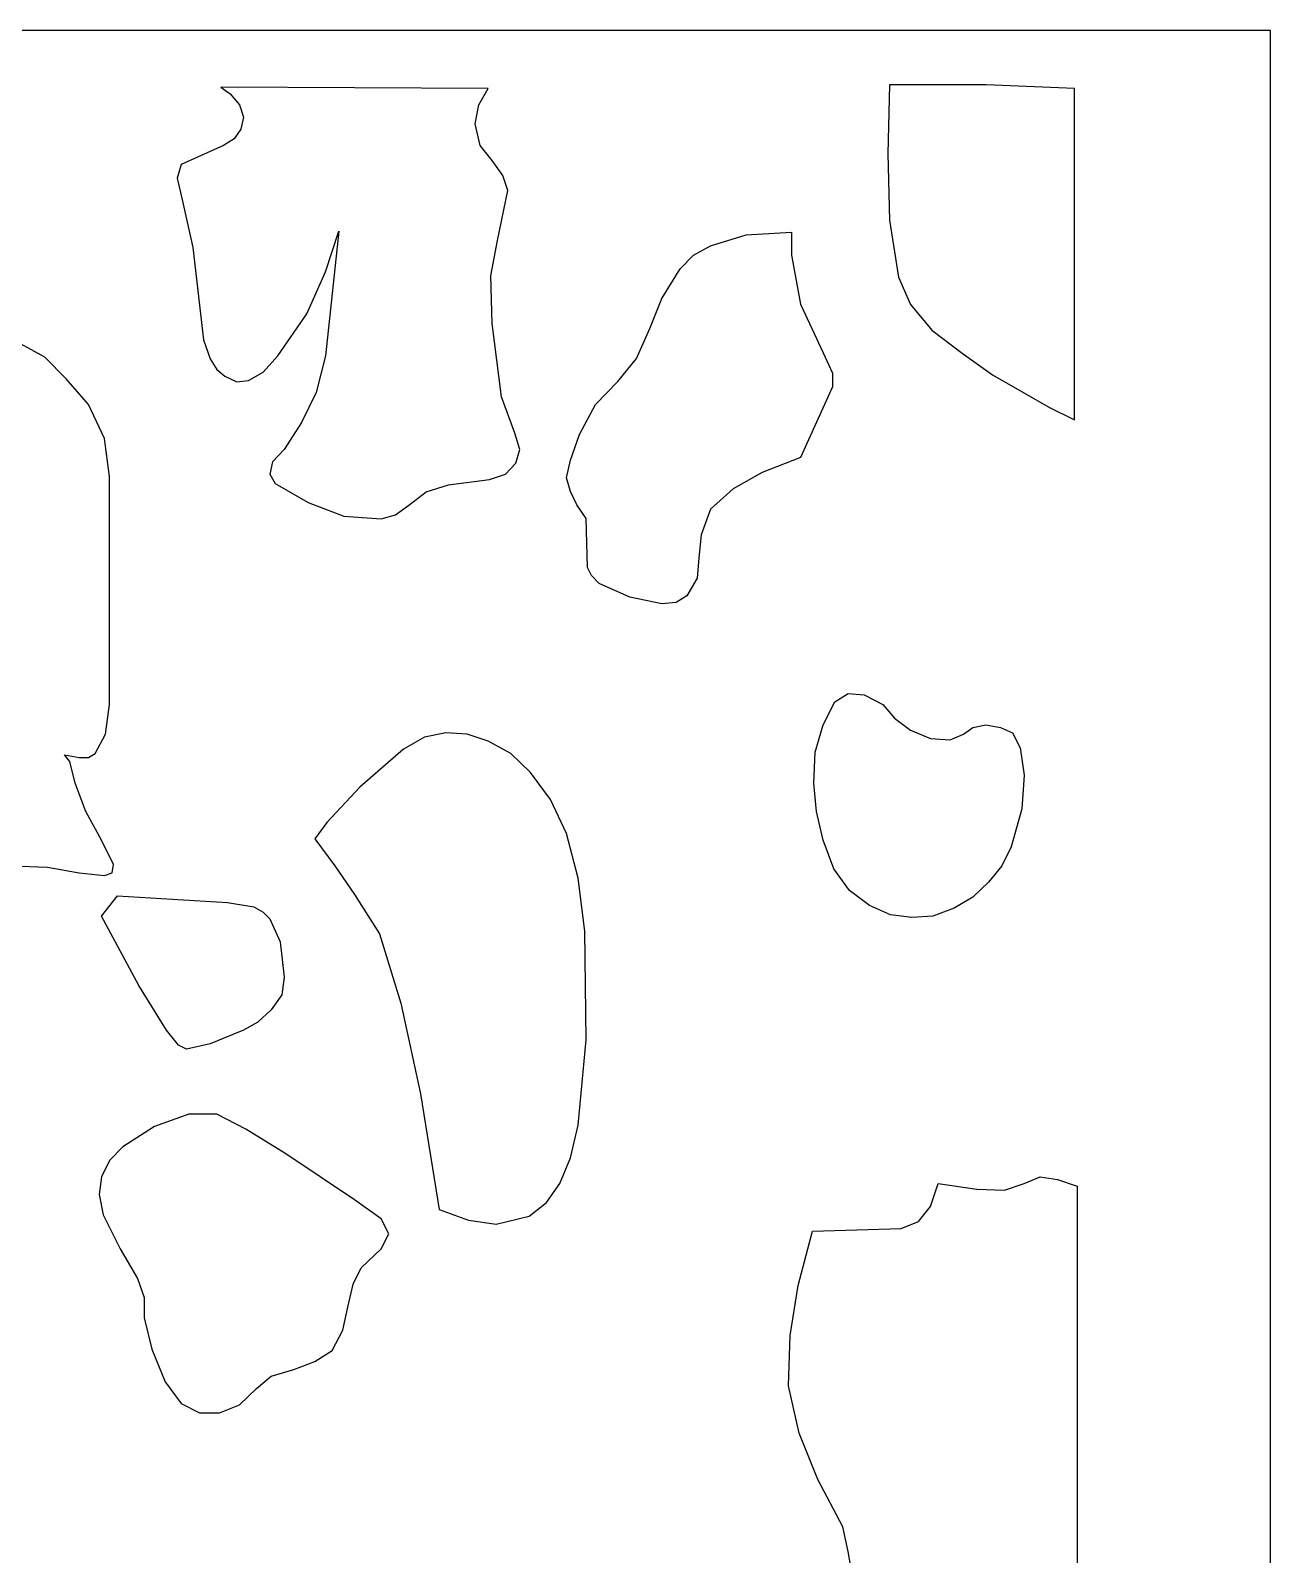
# Model space of a CAD drawing. Header units: centimetres. Extents: x -20.5 to -14.5, y -9 to 9.
# Drawn here: x -16.589 to -14.521, y 6.461 to 9.001 of the extents above; entities that cross this region are included whole.
import ezdxf

# ---------------------------------------------------------------- set-up
doc = ezdxf.new("R2010")
doc.units = ezdxf.units.CM
doc.header["$MEASUREMENT"] = 0
doc.layers.add('layer 1', color=7, linetype='Continuous')

msp = doc.modelspace()

# ---------------------------------------------------------------- linework, layer by layer
at = {"layer": 'layer 1', "color": 250}
for points, knots in [([(-14.52121, -8.99444), (-14.52121, -8.99444), (-20.51992, -8.99536), (-20.51992, -8.99536), (-20.51992, -8.99536), (-20.51992, -8.99536), (-20.51992, 9.00077), (-20.51992, 9.00077), (-20.51992, 9.00077), (-20.51992, 9.00077), (-14.52121, 9.00077), (-14.52121, 9.00077), (-14.52121, 9.00077), (-14.52121, 9.00077), (-14.52121, -8.99444), (-14.52121, -8.99444)], [0, 0, 0, 0, 0.2, 0.2, 0.2, 0.2, 0.4, 0.4, 0.4, 0.4, 0.6, 0.6, 0.6, 0.6, 1, 1, 1, 1]), ([(-16.16552, 8.30213), (-16.16552, 8.30213), (-16.13686, 8.34749), (-16.13686, 8.34749), (-16.13686, 8.34749), (-16.13686, 8.34749), (-16.11253, 8.39727), (-16.11253, 8.39727), (-16.11253, 8.39727), (-16.11253, 8.39727), (-16.09687, 8.4583), (-16.09687, 8.4583), (-16.09687, 8.4583), (-16.09687, 8.4583), (-16.07488, 8.66648), (-16.07488, 8.66648), (-16.07488, 8.66648), (-16.07488, 8.66648), (-16.09687, 8.59862), (-16.09687, 8.59862), (-16.09687, 8.59862), (-16.09687, 8.59862), (-16.12786, 8.52837), (-16.12786, 8.52837), (-16.12786, 8.52837), (-16.12786, 8.52837), (-16.17652, 8.4583), (-16.17652, 8.4583), (-16.17652, 8.4583), (-16.17652, 8.4583), (-16.20085, 8.4312), (-16.20085, 8.4312), (-16.20085, 8.4312), (-16.20085, 8.4312), (-16.22518, 8.41755), (-16.22518, 8.41755), (-16.22518, 8.41755), (-16.22518, 8.41755), (-16.24484, 8.41534), (-16.24484, 8.41534), (-16.24484, 8.41534), (-16.24484, 8.41534), (-16.26483, 8.42438), (-16.26483, 8.42438), (-16.26483, 8.42438), (-16.26483, 8.42438), (-16.27816, 8.43562), (-16.27816, 8.43562), (-16.27816, 8.43562), (-16.27816, 8.43562), (-16.28916, 8.45369), (-16.28916, 8.45369), (-16.28916, 8.45369), (-16.28916, 8.45369), (-16.30016, 8.48541), (-16.30016, 8.48541), (-16.30016, 8.48541), (-16.30016, 8.48541), (-16.31782, 8.63919), (-16.31782, 8.63919), (-16.31782, 8.63919), (-16.31782, 8.63919), (-16.33549, 8.71626), (-16.33549, 8.71626), (-16.33549, 8.71626), (-16.33549, 8.71626), (-16.34415, 8.75461), (-16.34415, 8.75461), (-16.34415, 8.75461), (-16.34415, 8.75461), (-16.33749, 8.77729), (-16.33749, 8.77729), (-16.33749, 8.77729), (-16.33749, 8.77729), (-16.26683, 8.80901), (-16.26683, 8.80901), (-16.26683, 8.80901), (-16.26683, 8.80901), (-16.24917, 8.82025), (-16.24917, 8.82025), (-16.24917, 8.82025), (-16.24917, 8.82025), (-16.23817, 8.83611), (-16.23817, 8.83611), (-16.23817, 8.83611), (-16.23817, 8.83611), (-16.23384, 8.85639), (-16.23384, 8.85639), (-16.23384, 8.85639), (-16.23384, 8.85639), (-16.24051, 8.87686), (-16.24051, 8.87686), (-16.24051, 8.87686), (-16.24051, 8.87686), (-16.25584, 8.89493), (-16.25584, 8.89493), (-16.25584, 8.89493), (-16.25584, 8.89493), (-16.2715, 8.90618), (-16.2715, 8.90618), (-16.2715, 8.90618), (-16.2715, 8.90618), (-15.8256, 8.90397), (-15.8256, 8.90397), (-15.8256, 8.90397), (-15.8256, 8.90397), (-15.84093, 8.87686), (-15.84093, 8.87686), (-15.84093, 8.87686), (-15.84093, 8.87686), (-15.84759, 8.84515), (-15.84759, 8.84515), (-15.84759, 8.84515), (-15.84759, 8.84515), (-15.83893, 8.80901), (-15.83893, 8.80901), (-15.83893, 8.80901), (-15.83893, 8.80901), (-15.81893, 8.78411), (-15.81893, 8.78411), (-15.81893, 8.78411), (-15.81893, 8.78411), (-15.80127, 8.75922), (-15.80127, 8.75922), (-15.80127, 8.75922), (-15.80127, 8.75922), (-15.7926, 8.73433), (-15.7926, 8.73433), (-15.7926, 8.73433), (-15.7926, 8.73433), (-15.81027, 8.65062), (-15.81027, 8.65062), (-15.81027, 8.65062), (-15.81027, 8.65062), (-15.82126, 8.5918), (-15.82126, 8.5918), (-15.82126, 8.5918), (-15.82126, 8.5918), (-15.81893, 8.51251), (-15.81893, 8.51251), (-15.81893, 8.51251), (-15.81893, 8.51251), (-15.8036, 8.39045), (-15.8036, 8.39045), (-15.8036, 8.39045), (-15.8036, 8.39045), (-15.78127, 8.32942), (-15.78127, 8.32942), (-15.78127, 8.32942), (-15.78127, 8.32942), (-15.77261, 8.30213), (-15.77261, 8.30213), (-15.77261, 8.30213), (-15.77261, 8.30213), (-15.77927, 8.27963), (-15.77927, 8.27963), (-15.77927, 8.27963), (-15.77927, 8.27963), (-15.79694, 8.26156), (-15.79694, 8.26156), (-15.79694, 8.26156), (-15.79694, 8.26156), (-15.82326, 8.25253), (-15.82326, 8.25253), (-15.82326, 8.25253), (-15.82326, 8.25253), (-15.89191, 8.24349), (-15.89191, 8.24349), (-15.89191, 8.24349), (-15.89191, 8.24349), (-15.92924, 8.23206), (-15.92924, 8.23206), (-15.92924, 8.23206), (-15.92924, 8.23206), (-15.9579, 8.20938), (-15.9579, 8.20938), (-15.9579, 8.20938), (-15.9579, 8.20938), (-15.9799, 8.19371), (-15.9799, 8.19371), (-15.9799, 8.19371), (-15.9799, 8.19371), (-16.00422, 8.18689), (-16.00422, 8.18689), (-16.00422, 8.18689), (-16.00422, 8.18689), (-16.06621, 8.19131), (-16.06621, 8.19131), (-16.06621, 8.19131), (-16.06621, 8.19131), (-16.12586, 8.21399), (-16.12586, 8.21399), (-16.12586, 8.21399), (-16.12586, 8.21399), (-16.18085, 8.24571), (-16.18085, 8.24571), (-16.18085, 8.24571), (-16.18085, 8.24571), (-16.18985, 8.26156), (-16.18985, 8.26156), (-16.18985, 8.26156), (-16.18985, 8.26156), (-16.18518, 8.28185), (-16.18518, 8.28185), (-16.18518, 8.28185), (-16.18518, 8.28185), (-16.16552, 8.30213), (-16.16552, 8.30213)], [0, 0, 0, 0, 0.0188679, 0.0188679, 0.0188679, 0.0188679, 0.0377358, 0.0377358, 0.0377358, 0.0377358, 0.0566038, 0.0566038, 0.0566038, 0.0566038, 0.0754717, 0.0754717, 0.0754717, 0.0754717, 0.0943396, 0.0943396, 0.0943396, 0.0943396, 0.1132075, 0.1132075, 0.1132075, 0.1132075, 0.1320755, 0.1320755, 0.1320755, 0.1320755, 0.1509434, 0.1509434, 0.1509434, 0.1509434, 0.1698113, 0.1698113, 0.1698113, 0.1698113, 0.1886792, 0.1886792, 0.1886792, 0.1886792, 0.2075472, 0.2075472, 0.2075472, 0.2075472, 0.2264151, 0.2264151, 0.2264151, 0.2264151, 0.245283, 0.245283, 0.245283, 0.245283, 0.2641509, 0.2641509, 0.2641509, 0.2641509, 0.2830189, 0.2830189, 0.2830189, 0.2830189, 0.3018868, 0.3018868, 0.3018868, 0.3018868, 0.3207547, 0.3207547, 0.3207547, 0.3207547, 0.3396226, 0.3396226, 0.3396226, 0.3396226, 0.3584906, 0.3584906, 0.3584906, 0.3584906, 0.3773585, 0.3773585, 0.3773585, 0.3773585, 0.3962264, 0.3962264, 0.3962264, 0.3962264, 0.4150943, 0.4150943, 0.4150943, 0.4150943, 0.4339623, 0.4339623, 0.4339623, 0.4339623, 0.4528302, 0.4528302, 0.4528302, 0.4528302, 0.4716981, 0.4716981, 0.4716981, 0.4716981, 0.490566, 0.490566, 0.490566, 0.490566, 0.509434, 0.509434, 0.509434, 0.509434, 0.5283019, 0.5283019, 0.5283019, 0.5283019, 0.5471698, 0.5471698, 0.5471698, 0.5471698, 0.5660377, 0.5660377, 0.5660377, 0.5660377, 0.5849057, 0.5849057, 0.5849057, 0.5849057, 0.6037736, 0.6037736, 0.6037736, 0.6037736, 0.6226415, 0.6226415, 0.6226415, 0.6226415, 0.6415094, 0.6415094, 0.6415094, 0.6415094, 0.6603774, 0.6603774, 0.6603774, 0.6603774, 0.6792453, 0.6792453, 0.6792453, 0.6792453, 0.6981132, 0.6981132, 0.6981132, 0.6981132, 0.7169811, 0.7169811, 0.7169811, 0.7169811, 0.7358491, 0.7358491, 0.7358491, 0.7358491, 0.754717, 0.754717, 0.754717, 0.754717, 0.7735849, 0.7735849, 0.7735849, 0.7735849, 0.7924528, 0.7924528, 0.7924528, 0.7924528, 0.8113208, 0.8113208, 0.8113208, 0.8113208, 0.8301887, 0.8301887, 0.8301887, 0.8301887, 0.8490566, 0.8490566, 0.8490566, 0.8490566, 0.8679245, 0.8679245, 0.8679245, 0.8679245, 0.8867925, 0.8867925, 0.8867925, 0.8867925, 0.9056604, 0.9056604, 0.9056604, 0.9056604, 0.9245283, 0.9245283, 0.9245283, 0.9245283, 0.9433962, 0.9433962, 0.9433962, 0.9433962, 0.9622642, 0.9622642, 0.9622642, 0.9622642, 1, 1, 1, 1]), ([(-14.84781, 8.90397), (-14.84781, 8.90397), (-14.84781, 8.35191), (-14.84781, 8.35191), (-14.84781, 8.35191), (-14.84781, 8.35191), (-14.8898, 8.37238), (-14.8898, 8.37238), (-14.8898, 8.37238), (-14.8898, 8.37238), (-14.98478, 8.42659), (-14.98478, 8.42659), (-14.98478, 8.42659), (-14.98478, 8.42659), (-15.03543, 8.46291), (-15.03543, 8.46291), (-15.03543, 8.46291), (-15.03543, 8.46291), (-15.08609, 8.50127), (-15.08609, 8.50127), (-15.08609, 8.50127), (-15.08609, 8.50127), (-15.12141, 8.54423), (-15.12141, 8.54423), (-15.12141, 8.54423), (-15.12141, 8.54423), (-15.14141, 8.58959), (-15.14141, 8.58959), (-15.14141, 8.58959), (-15.14141, 8.58959), (-15.15674, 8.68455), (-15.15674, 8.68455), (-15.15674, 8.68455), (-15.15674, 8.68455), (-15.15907, 8.79536), (-15.15907, 8.79536), (-15.15907, 8.79536), (-15.15907, 8.79536), (-15.15641, 8.91005), (-15.15641, 8.91005), (-15.15641, 8.91005), (-15.15641, 8.91005), (-14.99511, 8.91005), (-14.99511, 8.91005), (-14.99511, 8.91005), (-14.99511, 8.91005), (-14.84781, 8.90397), (-14.84781, 8.90397)], [0, 0, 0, 0, 0.0769231, 0.0769231, 0.0769231, 0.0769231, 0.1538462, 0.1538462, 0.1538462, 0.1538462, 0.2307692, 0.2307692, 0.2307692, 0.2307692, 0.3076923, 0.3076923, 0.3076923, 0.3076923, 0.3846154, 0.3846154, 0.3846154, 0.3846154, 0.4615385, 0.4615385, 0.4615385, 0.4615385, 0.5384615, 0.5384615, 0.5384615, 0.5384615, 0.6153846, 0.6153846, 0.6153846, 0.6153846, 0.6923077, 0.6923077, 0.6923077, 0.6923077, 0.7692308, 0.7692308, 0.7692308, 0.7692308, 0.8461538, 0.8461538, 0.8461538, 0.8461538, 1, 1, 1, 1]), ([(-15.49467, 8.05837), (-15.49467, 8.05837), (-15.477, 8.08787), (-15.477, 8.08787), (-15.477, 8.08787), (-15.477, 8.08787), (-15.47467, 8.1218), (-15.47467, 8.1218), (-15.47467, 8.1218), (-15.47467, 8.1218), (-15.47034, 8.16015), (-15.47034, 8.16015), (-15.47034, 8.16015), (-15.47034, 8.16015), (-15.45468, 8.20311), (-15.45468, 8.20311), (-15.45468, 8.20311), (-15.45468, 8.20311), (-15.41735, 8.23704), (-15.41735, 8.23704), (-15.41735, 8.23704), (-15.41735, 8.23704), (-15.36869, 8.26433), (-15.36869, 8.26433), (-15.36869, 8.26433), (-15.36869, 8.26433), (-15.30471, 8.28922), (-15.30471, 8.28922), (-15.30471, 8.28922), (-15.30471, 8.28922), (-15.25172, 8.40668), (-15.25172, 8.40668), (-15.25172, 8.40668), (-15.25172, 8.40668), (-15.25172, 8.42935), (-15.25172, 8.42935), (-15.25172, 8.42935), (-15.25172, 8.42935), (-15.26705, 8.46328), (-15.26705, 8.46328), (-15.26705, 8.46328), (-15.26705, 8.46328), (-15.30471, 8.54478), (-15.30471, 8.54478), (-15.30471, 8.54478), (-15.30471, 8.54478), (-15.32004, 8.6261), (-15.32004, 8.6261), (-15.32004, 8.6261), (-15.32004, 8.6261), (-15.32004, 8.66463), (-15.32004, 8.66463), (-15.32004, 8.66463), (-15.32004, 8.66463), (-15.39536, 8.66002), (-15.39536, 8.66002), (-15.39536, 8.66002), (-15.39536, 8.66002), (-15.45468, 8.64195), (-15.45468, 8.64195), (-15.45468, 8.64195), (-15.45468, 8.64195), (-15.48334, 8.6261), (-15.48334, 8.6261), (-15.48334, 8.6261), (-15.48334, 8.6261), (-15.50566, 8.6036), (-15.50566, 8.6036), (-15.50566, 8.6036), (-15.50566, 8.6036), (-15.53632, 8.55382), (-15.53632, 8.55382), (-15.53632, 8.55382), (-15.53632, 8.55382), (-15.55632, 8.50403), (-15.55632, 8.50403), (-15.55632, 8.50403), (-15.55632, 8.50403), (-15.57832, 8.45425), (-15.57832, 8.45425), (-15.57832, 8.45425), (-15.57832, 8.45425), (-15.60931, 8.41589), (-15.60931, 8.41589), (-15.60931, 8.41589), (-15.60931, 8.41589), (-15.64663, 8.37736), (-15.64663, 8.37736), (-15.64663, 8.37736), (-15.64663, 8.37736), (-15.6733, 8.32757), (-15.6733, 8.32757), (-15.6733, 8.32757), (-15.6733, 8.32757), (-15.68863, 8.28461), (-15.68863, 8.28461), (-15.68863, 8.28461), (-15.68863, 8.28461), (-15.69529, 8.25511), (-15.69529, 8.25511), (-15.69529, 8.25511), (-15.69529, 8.25511), (-15.68863, 8.23261), (-15.68863, 8.23261), (-15.68863, 8.23261), (-15.68863, 8.23261), (-15.67763, 8.20993), (-15.67763, 8.20993), (-15.67763, 8.20993), (-15.67763, 8.20993), (-15.6623, 8.18726), (-15.6623, 8.18726), (-15.6623, 8.18726), (-15.6623, 8.18726), (-15.65996, 8.10594), (-15.65996, 8.10594), (-15.65996, 8.10594), (-15.65996, 8.10594), (-15.6533, 8.0923), (-15.6533, 8.0923), (-15.6533, 8.0923), (-15.6533, 8.0923), (-15.6403, 8.07884), (-15.6403, 8.07884), (-15.6403, 8.07884), (-15.6403, 8.07884), (-15.58931, 8.05616), (-15.58931, 8.05616), (-15.58931, 8.05616), (-15.58931, 8.05616), (-15.53632, 8.04491), (-15.53632, 8.04491), (-15.53632, 8.04491), (-15.53632, 8.04491), (-15.51233, 8.04712), (-15.51233, 8.04712), (-15.51233, 8.04712), (-15.51233, 8.04712), (-15.49467, 8.05837), (-15.49467, 8.05837)], [0, 0, 0, 0, 0.0277778, 0.0277778, 0.0277778, 0.0277778, 0.0555556, 0.0555556, 0.0555556, 0.0555556, 0.0833333, 0.0833333, 0.0833333, 0.0833333, 0.1111111, 0.1111111, 0.1111111, 0.1111111, 0.1388889, 0.1388889, 0.1388889, 0.1388889, 0.1666667, 0.1666667, 0.1666667, 0.1666667, 0.1944444, 0.1944444, 0.1944444, 0.1944444, 0.2222222, 0.2222222, 0.2222222, 0.2222222, 0.25, 0.25, 0.25, 0.25, 0.2777778, 0.2777778, 0.2777778, 0.2777778, 0.3055556, 0.3055556, 0.3055556, 0.3055556, 0.3333333, 0.3333333, 0.3333333, 0.3333333, 0.3611111, 0.3611111, 0.3611111, 0.3611111, 0.3888889, 0.3888889, 0.3888889, 0.3888889, 0.4166667, 0.4166667, 0.4166667, 0.4166667, 0.4444444, 0.4444444, 0.4444444, 0.4444444, 0.4722222, 0.4722222, 0.4722222, 0.4722222, 0.5, 0.5, 0.5, 0.5, 0.5277778, 0.5277778, 0.5277778, 0.5277778, 0.5555556, 0.5555556, 0.5555556, 0.5555556, 0.5833333, 0.5833333, 0.5833333, 0.5833333, 0.6111111, 0.6111111, 0.6111111, 0.6111111, 0.6388889, 0.6388889, 0.6388889, 0.6388889, 0.6666667, 0.6666667, 0.6666667, 0.6666667, 0.6944444, 0.6944444, 0.6944444, 0.6944444, 0.7222222, 0.7222222, 0.7222222, 0.7222222, 0.75, 0.75, 0.75, 0.75, 0.7777778, 0.7777778, 0.7777778, 0.7777778, 0.8055556, 0.8055556, 0.8055556, 0.8055556, 0.8333333, 0.8333333, 0.8333333, 0.8333333, 0.8611111, 0.8611111, 0.8611111, 0.8611111, 0.8888889, 0.8888889, 0.8888889, 0.8888889, 0.9166667, 0.9166667, 0.9166667, 0.9166667, 0.9444444, 0.9444444, 0.9444444, 0.9444444, 1, 1, 1, 1]), ([(-16.83404, 7.94755), (-16.83404, 7.94755), (-16.85404, 7.97466), (-16.85404, 7.97466), (-16.85404, 7.97466), (-16.85404, 7.97466), (-16.87837, 7.99273), (-16.87837, 7.99273), (-16.87837, 7.99273), (-16.87837, 7.99273), (-16.93136, 8.01319), (-16.93136, 8.01319), (-16.93136, 8.01319), (-16.93136, 8.01319), (-16.97535, 8.03809), (-16.97535, 8.03809), (-16.97535, 8.03809), (-16.97535, 8.03809), (-16.99101, 8.06058), (-16.99101, 8.06058), (-16.99101, 8.06058), (-16.99101, 8.06058), (-16.99968, 8.0923), (-16.99968, 8.0923), (-16.99968, 8.0923), (-16.99968, 8.0923), (-16.99301, 8.14208), (-16.99301, 8.14208), (-16.99301, 8.14208), (-16.99301, 8.14208), (-16.97102, 8.20772), (-16.97102, 8.20772), (-16.97102, 8.20772), (-16.97102, 8.20772), (-16.89803, 8.35708), (-16.89803, 8.35708), (-16.89803, 8.35708), (-16.89803, 8.35708), (-16.78572, 8.54257), (-16.78572, 8.54257), (-16.78572, 8.54257), (-16.78572, 8.54257), (-16.69507, 8.51528), (-16.69507, 8.51528), (-16.69507, 8.51528), (-16.69507, 8.51528), (-16.62242, 8.48817), (-16.62242, 8.48817), (-16.62242, 8.48817), (-16.62242, 8.48817), (-16.56477, 8.45646), (-16.56477, 8.45646), (-16.56477, 8.45646), (-16.56477, 8.45646), (-16.52944, 8.42032), (-16.52944, 8.42032), (-16.52944, 8.42032), (-16.52944, 8.42032), (-16.49212, 8.37736), (-16.49212, 8.37736), (-16.49212, 8.37736), (-16.49212, 8.37736), (-16.46546, 8.32075), (-16.46546, 8.32075), (-16.46546, 8.32075), (-16.46546, 8.32075), (-16.45679, 8.25751), (-16.45679, 8.25751), (-16.45679, 8.25751), (-16.45679, 8.25751), (-16.45679, 7.94294), (-16.45679, 7.94294), (-16.45679, 7.94294), (-16.45679, 7.94294), (-16.45679, 7.87749), (-16.45679, 7.87749), (-16.45679, 7.87749), (-16.45679, 7.87749), (-16.46346, 7.8277), (-16.46346, 7.8277), (-16.46346, 7.8277), (-16.46346, 7.8277), (-16.48112, 7.79599), (-16.48112, 7.79599), (-16.48112, 7.79599), (-16.48112, 7.79599), (-16.49212, 7.78916), (-16.49212, 7.78916), (-16.49212, 7.78916), (-16.49212, 7.78916), (-16.50745, 7.78916), (-16.50745, 7.78916), (-16.50745, 7.78916), (-16.50745, 7.78916), (-16.53178, 7.79377), (-16.53178, 7.79377), (-16.53178, 7.79377), (-16.53178, 7.79377), (-16.52311, 7.78253), (-16.52311, 7.78253), (-16.52311, 7.78253), (-16.52311, 7.78253), (-16.51411, 7.7462), (-16.51411, 7.7462), (-16.51411, 7.7462), (-16.51411, 7.7462), (-16.49645, 7.69882), (-16.49645, 7.69882), (-16.49645, 7.69882), (-16.49645, 7.69882), (-16.47012, 7.65124), (-16.47012, 7.65124), (-16.47012, 7.65124), (-16.47012, 7.65124), (-16.45013, 7.61049), (-16.45013, 7.61049), (-16.45013, 7.61049), (-16.45013, 7.61049), (-16.45246, 7.59685), (-16.45246, 7.59685), (-16.45246, 7.59685), (-16.45246, 7.59685), (-16.46546, 7.59242), (-16.46546, 7.59242), (-16.46546, 7.59242), (-16.46546, 7.59242), (-16.50745, 7.59685), (-16.50745, 7.59685), (-16.50745, 7.59685), (-16.50745, 7.59685), (-16.56044, 7.60607), (-16.56044, 7.60607), (-16.56044, 7.60607), (-16.56044, 7.60607), (-16.62009, 7.60828), (-16.62009, 7.60828), (-16.62009, 7.60828), (-16.62009, 7.60828), (-16.64642, 7.60146), (-16.64642, 7.60146), (-16.64642, 7.60146), (-16.64642, 7.60146), (-16.66875, 7.58781), (-16.66875, 7.58781), (-16.66875, 7.58781), (-16.66875, 7.58781), (-16.71274, 7.55389), (-16.71274, 7.55389), (-16.71274, 7.55389), (-16.71274, 7.55389), (-16.75906, 7.53582), (-16.75906, 7.53582), (-16.75906, 7.53582), (-16.75906, 7.53582), (-16.79439, 7.5336), (-16.79439, 7.5336), (-16.79439, 7.5336), (-16.79439, 7.5336), (-16.80772, 7.54043), (-16.80772, 7.54043), (-16.80772, 7.54043), (-16.80772, 7.54043), (-16.81438, 7.55389), (-16.81438, 7.55389), (-16.81438, 7.55389), (-16.81438, 7.55389), (-16.83638, 7.59464), (-16.83638, 7.59464), (-16.83638, 7.59464), (-16.83638, 7.59464), (-16.8717, 7.64442), (-16.8717, 7.64442), (-16.8717, 7.64442), (-16.8717, 7.64442), (-16.91803, 7.70324), (-16.91803, 7.70324), (-16.91803, 7.70324), (-16.91803, 7.70324), (-16.89803, 7.72813), (-16.89803, 7.72813), (-16.89803, 7.72813), (-16.89803, 7.72813), (-16.85837, 7.79156), (-16.85837, 7.79156), (-16.85837, 7.79156), (-16.85837, 7.79156), (-16.82971, 7.87066), (-16.82971, 7.87066), (-16.82971, 7.87066), (-16.82971, 7.87066), (-16.82538, 7.91141), (-16.82538, 7.91141), (-16.82538, 7.91141), (-16.82538, 7.91141), (-16.83404, 7.94755), (-16.83404, 7.94755)], [0, 0, 0, 0, 0.02, 0.02, 0.02, 0.02, 0.04, 0.04, 0.04, 0.04, 0.06, 0.06, 0.06, 0.06, 0.08, 0.08, 0.08, 0.08, 0.1, 0.1, 0.1, 0.1, 0.12, 0.12, 0.12, 0.12, 0.14, 0.14, 0.14, 0.14, 0.16, 0.16, 0.16, 0.16, 0.18, 0.18, 0.18, 0.18, 0.2, 0.2, 0.2, 0.2, 0.22, 0.22, 0.22, 0.22, 0.24, 0.24, 0.24, 0.24, 0.26, 0.26, 0.26, 0.26, 0.28, 0.28, 0.28, 0.28, 0.3, 0.3, 0.3, 0.3, 0.32, 0.32, 0.32, 0.32, 0.34, 0.34, 0.34, 0.34, 0.36, 0.36, 0.36, 0.36, 0.38, 0.38, 0.38, 0.38, 0.4, 0.4, 0.4, 0.4, 0.42, 0.42, 0.42, 0.42, 0.44, 0.44, 0.44, 0.44, 0.46, 0.46, 0.46, 0.46, 0.48, 0.48, 0.48, 0.48, 0.5, 0.5, 0.5, 0.5, 0.52, 0.52, 0.52, 0.52, 0.54, 0.54, 0.54, 0.54, 0.56, 0.56, 0.56, 0.56, 0.58, 0.58, 0.58, 0.58, 0.6, 0.6, 0.6, 0.6, 0.62, 0.62, 0.62, 0.62, 0.64, 0.64, 0.64, 0.64, 0.66, 0.66, 0.66, 0.66, 0.68, 0.68, 0.68, 0.68, 0.7, 0.7, 0.7, 0.7, 0.72, 0.72, 0.72, 0.72, 0.74, 0.74, 0.74, 0.74, 0.76, 0.76, 0.76, 0.76, 0.78, 0.78, 0.78, 0.78, 0.8, 0.8, 0.8, 0.8, 0.82, 0.82, 0.82, 0.82, 0.84, 0.84, 0.84, 0.84, 0.86, 0.86, 0.86, 0.86, 0.88, 0.88, 0.88, 0.88, 0.9, 0.9, 0.9, 0.9, 0.92, 0.92, 0.92, 0.92, 0.94, 0.94, 0.94, 0.94, 0.96, 0.96, 0.96, 0.96, 1, 1, 1, 1]), ([(-15.19007, 7.54264), (-15.19007, 7.54264), (-15.15474, 7.52678), (-15.15474, 7.52678), (-15.15474, 7.52678), (-15.15474, 7.52678), (-15.11941, 7.52236), (-15.11941, 7.52236), (-15.11941, 7.52236), (-15.11941, 7.52236), (-15.08409, 7.52457), (-15.08409, 7.52457), (-15.08409, 7.52457), (-15.08409, 7.52457), (-15.04876, 7.53803), (-15.04876, 7.53803), (-15.04876, 7.53803), (-15.04876, 7.53803), (-15.01777, 7.55628), (-15.01777, 7.55628), (-15.01777, 7.55628), (-15.01777, 7.55628), (-14.99144, 7.58118), (-14.99144, 7.58118), (-14.99144, 7.58118), (-14.99144, 7.58118), (-14.96911, 7.60828), (-14.96911, 7.60828), (-14.96911, 7.60828), (-14.96911, 7.60828), (-14.95378, 7.64), (-14.95378, 7.64), (-14.95378, 7.64), (-14.95378, 7.64), (-14.93612, 7.70324), (-14.93612, 7.70324), (-14.93612, 7.70324), (-14.93612, 7.70324), (-14.93179, 7.75985), (-14.93179, 7.75985), (-14.93179, 7.75985), (-14.93179, 7.75985), (-14.93845, 7.80502), (-14.93845, 7.80502), (-14.93845, 7.80502), (-14.93845, 7.80502), (-14.95145, 7.82991), (-14.95145, 7.82991), (-14.95145, 7.82991), (-14.95145, 7.82991), (-14.97145, 7.83895), (-14.97145, 7.83895), (-14.97145, 7.83895), (-14.97145, 7.83895), (-14.99577, 7.84356), (-14.99577, 7.84356), (-14.99577, 7.84356), (-14.99577, 7.84356), (-15.01777, 7.83895), (-15.01777, 7.83895), (-15.01777, 7.83895), (-15.01777, 7.83895), (-15.0331, 7.8277), (-15.0331, 7.8277), (-15.0331, 7.8277), (-15.0331, 7.8277), (-15.05543, 7.81867), (-15.05543, 7.81867), (-15.05543, 7.81867), (-15.05543, 7.81867), (-15.08842, 7.82088), (-15.08842, 7.82088), (-15.08842, 7.82088), (-15.08842, 7.82088), (-15.12141, 7.83452), (-15.12141, 7.83452), (-15.12141, 7.83452), (-15.12141, 7.83452), (-15.14807, 7.85481), (-15.14807, 7.85481), (-15.14807, 7.85481), (-15.14807, 7.85481), (-15.16774, 7.87749), (-15.16774, 7.87749), (-15.16774, 7.87749), (-15.16774, 7.87749), (-15.19873, 7.89334), (-15.19873, 7.89334), (-15.19873, 7.89334), (-15.19873, 7.89334), (-15.22539, 7.89556), (-15.22539, 7.89556), (-15.22539, 7.89556), (-15.22539, 7.89556), (-15.24739, 7.88191), (-15.24739, 7.88191), (-15.24739, 7.88191), (-15.24739, 7.88191), (-15.26705, 7.84356), (-15.26705, 7.84356), (-15.26705, 7.84356), (-15.26705, 7.84356), (-15.28038, 7.7982), (-15.28038, 7.7982), (-15.28038, 7.7982), (-15.28038, 7.7982), (-15.28271, 7.7462), (-15.28271, 7.7462), (-15.28271, 7.7462), (-15.28271, 7.7462), (-15.27838, 7.69882), (-15.27838, 7.69882), (-15.27838, 7.69882), (-15.27838, 7.69882), (-15.26705, 7.65124), (-15.26705, 7.65124), (-15.26705, 7.65124), (-15.26705, 7.65124), (-15.24939, 7.60367), (-15.24939, 7.60367), (-15.24939, 7.60367), (-15.24939, 7.60367), (-15.22306, 7.56753), (-15.22306, 7.56753), (-15.22306, 7.56753), (-15.22306, 7.56753), (-15.19007, 7.54264), (-15.19007, 7.54264)], [0, 0, 0, 0, 0.030303, 0.030303, 0.030303, 0.030303, 0.0606061, 0.0606061, 0.0606061, 0.0606061, 0.0909091, 0.0909091, 0.0909091, 0.0909091, 0.1212121, 0.1212121, 0.1212121, 0.1212121, 0.1515152, 0.1515152, 0.1515152, 0.1515152, 0.1818182, 0.1818182, 0.1818182, 0.1818182, 0.2121212, 0.2121212, 0.2121212, 0.2121212, 0.2424242, 0.2424242, 0.2424242, 0.2424242, 0.2727273, 0.2727273, 0.2727273, 0.2727273, 0.3030303, 0.3030303, 0.3030303, 0.3030303, 0.3333333, 0.3333333, 0.3333333, 0.3333333, 0.3636364, 0.3636364, 0.3636364, 0.3636364, 0.3939394, 0.3939394, 0.3939394, 0.3939394, 0.4242424, 0.4242424, 0.4242424, 0.4242424, 0.4545455, 0.4545455, 0.4545455, 0.4545455, 0.4848485, 0.4848485, 0.4848485, 0.4848485, 0.5151515, 0.5151515, 0.5151515, 0.5151515, 0.5454545, 0.5454545, 0.5454545, 0.5454545, 0.5757576, 0.5757576, 0.5757576, 0.5757576, 0.6060606, 0.6060606, 0.6060606, 0.6060606, 0.6363636, 0.6363636, 0.6363636, 0.6363636, 0.6666667, 0.6666667, 0.6666667, 0.6666667, 0.6969697, 0.6969697, 0.6969697, 0.6969697, 0.7272727, 0.7272727, 0.7272727, 0.7272727, 0.7575758, 0.7575758, 0.7575758, 0.7575758, 0.7878788, 0.7878788, 0.7878788, 0.7878788, 0.8181818, 0.8181818, 0.8181818, 0.8181818, 0.8484848, 0.8484848, 0.8484848, 0.8484848, 0.8787879, 0.8787879, 0.8787879, 0.8787879, 0.9090909, 0.9090909, 0.9090909, 0.9090909, 0.9393939, 0.9393939, 0.9393939, 0.9393939, 1, 1, 1, 1]), ([(-15.90724, 7.03595), (-15.90724, 7.03595), (-15.93824, 7.22826), (-15.93824, 7.22826), (-15.93824, 7.22826), (-15.93824, 7.22826), (-15.97123, 7.37983), (-15.97123, 7.37983), (-15.97123, 7.37983), (-15.97123, 7.37983), (-16.00656, 7.49507), (-16.00656, 7.49507), (-16.00656, 7.49507), (-16.00656, 7.49507), (-16.04855, 7.56071), (-16.04855, 7.56071), (-16.04855, 7.56071), (-16.04855, 7.56071), (-16.08154, 7.60828), (-16.08154, 7.60828), (-16.08154, 7.60828), (-16.08154, 7.60828), (-16.11453, 7.65346), (-16.11453, 7.65346), (-16.11453, 7.65346), (-16.11453, 7.65346), (-16.09487, 7.68056), (-16.09487, 7.68056), (-16.09487, 7.68056), (-16.09487, 7.68056), (-16.03955, 7.73938), (-16.03955, 7.73938), (-16.03955, 7.73938), (-16.03955, 7.73938), (-15.9669, 7.80281), (-15.9669, 7.80281), (-15.9669, 7.80281), (-15.9669, 7.80281), (-15.93157, 7.82309), (-15.93157, 7.82309), (-15.93157, 7.82309), (-15.93157, 7.82309), (-15.89625, 7.82991), (-15.89625, 7.82991), (-15.89625, 7.82991), (-15.89625, 7.82991), (-15.86092, 7.8277), (-15.86092, 7.8277), (-15.86092, 7.8277), (-15.86092, 7.8277), (-15.8256, 7.81627), (-15.8256, 7.81627), (-15.8256, 7.81627), (-15.8256, 7.81627), (-15.78794, 7.79599), (-15.78794, 7.79599), (-15.78794, 7.79599), (-15.78794, 7.79599), (-15.75494, 7.76427), (-15.75494, 7.76427), (-15.75494, 7.76427), (-15.75494, 7.76427), (-15.72195, 7.7191), (-15.72195, 7.7191), (-15.72195, 7.7191), (-15.72195, 7.7191), (-15.69529, 7.66249), (-15.69529, 7.66249), (-15.69529, 7.66249), (-15.69529, 7.66249), (-15.67563, 7.58781), (-15.67563, 7.58781), (-15.67563, 7.58781), (-15.67563, 7.58781), (-15.6643, 7.49968), (-15.6643, 7.49968), (-15.6643, 7.49968), (-15.6643, 7.49968), (-15.6623, 7.31861), (-15.6623, 7.31861), (-15.6623, 7.31861), (-15.6623, 7.31861), (-15.67563, 7.17626), (-15.67563, 7.17626), (-15.67563, 7.17626), (-15.67563, 7.17626), (-15.68863, 7.12187), (-15.68863, 7.12187), (-15.68863, 7.12187), (-15.68863, 7.12187), (-15.70629, 7.07891), (-15.70629, 7.07891), (-15.70629, 7.07891), (-15.70629, 7.07891), (-15.72862, 7.04719), (-15.72862, 7.04719), (-15.72862, 7.04719), (-15.72862, 7.04719), (-15.75728, 7.0247), (-15.75728, 7.0247), (-15.75728, 7.0247), (-15.75728, 7.0247), (-15.81227, 7.01105), (-15.81227, 7.01105), (-15.81227, 7.01105), (-15.81227, 7.01105), (-15.85859, 7.01788), (-15.85859, 7.01788), (-15.85859, 7.01788), (-15.85859, 7.01788), (-15.90724, 7.03595), (-15.90724, 7.03595)], [0, 0, 0, 0, 0.0344828, 0.0344828, 0.0344828, 0.0344828, 0.0689655, 0.0689655, 0.0689655, 0.0689655, 0.1034483, 0.1034483, 0.1034483, 0.1034483, 0.137931, 0.137931, 0.137931, 0.137931, 0.1724138, 0.1724138, 0.1724138, 0.1724138, 0.2068966, 0.2068966, 0.2068966, 0.2068966, 0.2413793, 0.2413793, 0.2413793, 0.2413793, 0.2758621, 0.2758621, 0.2758621, 0.2758621, 0.3103448, 0.3103448, 0.3103448, 0.3103448, 0.3448276, 0.3448276, 0.3448276, 0.3448276, 0.3793103, 0.3793103, 0.3793103, 0.3793103, 0.4137931, 0.4137931, 0.4137931, 0.4137931, 0.4482759, 0.4482759, 0.4482759, 0.4482759, 0.4827586, 0.4827586, 0.4827586, 0.4827586, 0.5172414, 0.5172414, 0.5172414, 0.5172414, 0.5517241, 0.5517241, 0.5517241, 0.5517241, 0.5862069, 0.5862069, 0.5862069, 0.5862069, 0.6206897, 0.6206897, 0.6206897, 0.6206897, 0.6551724, 0.6551724, 0.6551724, 0.6551724, 0.6896552, 0.6896552, 0.6896552, 0.6896552, 0.7241379, 0.7241379, 0.7241379, 0.7241379, 0.7586207, 0.7586207, 0.7586207, 0.7586207, 0.7931034, 0.7931034, 0.7931034, 0.7931034, 0.8275862, 0.8275862, 0.8275862, 0.8275862, 0.862069, 0.862069, 0.862069, 0.862069, 0.8965517, 0.8965517, 0.8965517, 0.8965517, 0.9310345, 0.9310345, 0.9310345, 0.9310345, 1, 1, 1, 1]), ([(-16.47012, 7.52457), (-16.47012, 7.52457), (-16.40814, 7.40914), (-16.40814, 7.40914), (-16.40814, 7.40914), (-16.40814, 7.40914), (-16.36181, 7.33447), (-16.36181, 7.33447), (-16.36181, 7.33447), (-16.36181, 7.33447), (-16.34215, 7.30958), (-16.34215, 7.30958), (-16.34215, 7.30958), (-16.34215, 7.30958), (-16.32882, 7.30294), (-16.32882, 7.30294), (-16.32882, 7.30294), (-16.32882, 7.30294), (-16.28916, 7.31197), (-16.28916, 7.31197), (-16.28916, 7.31197), (-16.28916, 7.31197), (-16.23384, 7.33447), (-16.23384, 7.33447), (-16.23384, 7.33447), (-16.23384, 7.33447), (-16.20951, 7.34811), (-16.20951, 7.34811), (-16.20951, 7.34811), (-16.20951, 7.34811), (-16.18752, 7.36839), (-16.18752, 7.36839), (-16.18752, 7.36839), (-16.18752, 7.36839), (-16.16985, 7.39329), (-16.16985, 7.39329), (-16.16985, 7.39329), (-16.16985, 7.39329), (-16.16552, 7.42279), (-16.16552, 7.42279), (-16.16552, 7.42279), (-16.16552, 7.42279), (-16.17219, 7.48161), (-16.17219, 7.48161), (-16.17219, 7.48161), (-16.17219, 7.48161), (-16.18985, 7.51996), (-16.18985, 7.51996), (-16.18985, 7.51996), (-16.18985, 7.51996), (-16.20085, 7.53139), (-16.20085, 7.53139), (-16.20085, 7.53139), (-16.20085, 7.53139), (-16.21618, 7.54043), (-16.21618, 7.54043), (-16.21618, 7.54043), (-16.21618, 7.54043), (-16.2605, 7.54725), (-16.2605, 7.54725), (-16.2605, 7.54725), (-16.2605, 7.54725), (-16.44346, 7.5585), (-16.44346, 7.5585), (-16.44346, 7.5585), (-16.44346, 7.5585), (-16.47012, 7.52457), (-16.47012, 7.52457)], [0, 0, 0, 0, 0.0555556, 0.0555556, 0.0555556, 0.0555556, 0.1111111, 0.1111111, 0.1111111, 0.1111111, 0.1666667, 0.1666667, 0.1666667, 0.1666667, 0.2222222, 0.2222222, 0.2222222, 0.2222222, 0.2777778, 0.2777778, 0.2777778, 0.2777778, 0.3333333, 0.3333333, 0.3333333, 0.3333333, 0.3888889, 0.3888889, 0.3888889, 0.3888889, 0.4444444, 0.4444444, 0.4444444, 0.4444444, 0.5, 0.5, 0.5, 0.5, 0.5555556, 0.5555556, 0.5555556, 0.5555556, 0.6111111, 0.6111111, 0.6111111, 0.6111111, 0.6666667, 0.6666667, 0.6666667, 0.6666667, 0.7222222, 0.7222222, 0.7222222, 0.7222222, 0.7777778, 0.7777778, 0.7777778, 0.7777778, 0.8333333, 0.8333333, 0.8333333, 0.8333333, 0.8888889, 0.8888889, 0.8888889, 0.8888889, 1, 1, 1, 1]), ([(-16.39947, 6.88899), (-16.39947, 6.88899), (-16.41047, 6.92052), (-16.41047, 6.92052), (-16.41047, 6.92052), (-16.41047, 6.92052), (-16.43913, 6.9703), (-16.43913, 6.9703), (-16.43913, 6.9703), (-16.43913, 6.9703), (-16.46779, 7.02691), (-16.46779, 7.02691), (-16.46779, 7.02691), (-16.46779, 7.02691), (-16.47446, 7.06084), (-16.47446, 7.06084), (-16.47446, 7.06084), (-16.47446, 7.06084), (-16.47012, 7.09016), (-16.47012, 7.09016), (-16.47012, 7.09016), (-16.47012, 7.09016), (-16.45679, 7.11744), (-16.45679, 7.11744), (-16.45679, 7.11744), (-16.45679, 7.11744), (-16.4348, 7.13994), (-16.4348, 7.13994), (-16.4348, 7.13994), (-16.4348, 7.13994), (-16.38181, 7.17387), (-16.38181, 7.17387), (-16.38181, 7.17387), (-16.38181, 7.17387), (-16.32449, 7.19433), (-16.32449, 7.19433), (-16.32449, 7.19433), (-16.32449, 7.19433), (-16.27816, 7.19433), (-16.27816, 7.19433), (-16.27816, 7.19433), (-16.27816, 7.19433), (-16.22951, 7.16944), (-16.22951, 7.16944), (-16.22951, 7.16944), (-16.22951, 7.16944), (-16.16319, 7.12869), (-16.16319, 7.12869), (-16.16319, 7.12869), (-16.16319, 7.12869), (-16.04855, 7.0518), (-16.04855, 7.0518), (-16.04855, 7.0518), (-16.04855, 7.0518), (-16.00422, 7.02009), (-16.00422, 7.02009), (-16.00422, 7.02009), (-16.00422, 7.02009), (-15.99123, 6.9952), (-15.99123, 6.9952), (-15.99123, 6.9952), (-15.99123, 6.9952), (-16.00422, 6.9703), (-16.00422, 6.9703), (-16.00422, 6.9703), (-16.00422, 6.9703), (-16.03755, 6.93859), (-16.03755, 6.93859), (-16.03755, 6.93859), (-16.03755, 6.93859), (-16.05055, 6.91148), (-16.05055, 6.91148), (-16.05055, 6.91148), (-16.05055, 6.91148), (-16.05955, 6.87313), (-16.05955, 6.87313), (-16.05955, 6.87313), (-16.05955, 6.87313), (-16.06821, 6.8346), (-16.06821, 6.8346), (-16.06821, 6.8346), (-16.06821, 6.8346), (-16.08587, 6.80067), (-16.08587, 6.80067), (-16.08587, 6.80067), (-16.08587, 6.80067), (-16.11453, 6.7826), (-16.11453, 6.7826), (-16.11453, 6.7826), (-16.11453, 6.7826), (-16.14986, 6.76895), (-16.14986, 6.76895), (-16.14986, 6.76895), (-16.14986, 6.76895), (-16.18752, 6.75771), (-16.18752, 6.75771), (-16.18752, 6.75771), (-16.18752, 6.75771), (-16.21185, 6.73742), (-16.21185, 6.73742), (-16.21185, 6.73742), (-16.21185, 6.73742), (-16.24051, 6.71013), (-16.24051, 6.71013), (-16.24051, 6.71013), (-16.24051, 6.71013), (-16.2735, 6.69667), (-16.2735, 6.69667), (-16.2735, 6.69667), (-16.2735, 6.69667), (-16.30683, 6.69667), (-16.30683, 6.69667), (-16.30683, 6.69667), (-16.30683, 6.69667), (-16.33749, 6.71253), (-16.33749, 6.71253), (-16.33749, 6.71253), (-16.33749, 6.71253), (-16.36415, 6.74867), (-16.36415, 6.74867), (-16.36415, 6.74867), (-16.36415, 6.74867), (-16.38614, 6.80288), (-16.38614, 6.80288), (-16.38614, 6.80288), (-16.38614, 6.80288), (-16.39947, 6.85506), (-16.39947, 6.85506), (-16.39947, 6.85506), (-16.39947, 6.85506), (-16.39947, 6.88899), (-16.39947, 6.88899)], [0, 0, 0, 0, 0.0294118, 0.0294118, 0.0294118, 0.0294118, 0.0588235, 0.0588235, 0.0588235, 0.0588235, 0.0882353, 0.0882353, 0.0882353, 0.0882353, 0.1176471, 0.1176471, 0.1176471, 0.1176471, 0.1470588, 0.1470588, 0.1470588, 0.1470588, 0.1764706, 0.1764706, 0.1764706, 0.1764706, 0.2058824, 0.2058824, 0.2058824, 0.2058824, 0.2352941, 0.2352941, 0.2352941, 0.2352941, 0.2647059, 0.2647059, 0.2647059, 0.2647059, 0.2941176, 0.2941176, 0.2941176, 0.2941176, 0.3235294, 0.3235294, 0.3235294, 0.3235294, 0.3529412, 0.3529412, 0.3529412, 0.3529412, 0.3823529, 0.3823529, 0.3823529, 0.3823529, 0.4117647, 0.4117647, 0.4117647, 0.4117647, 0.4411765, 0.4411765, 0.4411765, 0.4411765, 0.4705882, 0.4705882, 0.4705882, 0.4705882, 0.5, 0.5, 0.5, 0.5, 0.5294118, 0.5294118, 0.5294118, 0.5294118, 0.5588235, 0.5588235, 0.5588235, 0.5588235, 0.5882353, 0.5882353, 0.5882353, 0.5882353, 0.6176471, 0.6176471, 0.6176471, 0.6176471, 0.6470588, 0.6470588, 0.6470588, 0.6470588, 0.6764706, 0.6764706, 0.6764706, 0.6764706, 0.7058824, 0.7058824, 0.7058824, 0.7058824, 0.7352941, 0.7352941, 0.7352941, 0.7352941, 0.7647059, 0.7647059, 0.7647059, 0.7647059, 0.7941176, 0.7941176, 0.7941176, 0.7941176, 0.8235294, 0.8235294, 0.8235294, 0.8235294, 0.8529412, 0.8529412, 0.8529412, 0.8529412, 0.8823529, 0.8823529, 0.8823529, 0.8823529, 0.9117647, 0.9117647, 0.9117647, 0.9117647, 0.9411765, 0.9411765, 0.9411765, 0.9411765, 1, 1, 1, 1]), ([(-14.84347, 6.13116), (-14.84347, 6.13116), (-14.84347, 7.07448), (-14.84347, 7.07448), (-14.84347, 7.07448), (-14.84347, 7.07448), (-14.87647, 7.08573), (-14.87647, 7.08573), (-14.87647, 7.08573), (-14.87647, 7.08573), (-14.90513, 7.09016), (-14.90513, 7.09016), (-14.90513, 7.09016), (-14.90513, 7.09016), (-14.93179, 7.07891), (-14.93179, 7.07891), (-14.93179, 7.07891), (-14.93179, 7.07891), (-14.96478, 7.06766), (-14.96478, 7.06766), (-14.96478, 7.06766), (-14.96478, 7.06766), (-15.0111, 7.06987), (-15.0111, 7.06987), (-15.0111, 7.06987), (-15.0111, 7.06987), (-15.07509, 7.07891), (-15.07509, 7.07891), (-15.07509, 7.07891), (-15.07509, 7.07891), (-15.08842, 7.04056), (-15.08842, 7.04056), (-15.08842, 7.04056), (-15.08842, 7.04056), (-15.10842, 7.01566), (-15.10842, 7.01566), (-15.10842, 7.01566), (-15.10842, 7.01566), (-15.13708, 7.00423), (-15.13708, 7.00423), (-15.13708, 7.00423), (-15.13708, 7.00423), (-15.28471, 6.99981), (-15.28471, 6.99981), (-15.28471, 6.99981), (-15.28471, 6.99981), (-15.30904, 6.90927), (-15.30904, 6.90927), (-15.30904, 6.90927), (-15.30904, 6.90927), (-15.32237, 6.82556), (-15.32237, 6.82556), (-15.32237, 6.82556), (-15.32237, 6.82556), (-15.3247, 6.74185), (-15.3247, 6.74185), (-15.3247, 6.74185), (-15.3247, 6.74185), (-15.30704, 6.66275), (-15.30704, 6.66275), (-15.30704, 6.66275), (-15.30704, 6.66275), (-15.27605, 6.58586), (-15.27605, 6.58586), (-15.27605, 6.58586), (-15.27605, 6.58586), (-15.23406, 6.50657), (-15.23406, 6.50657), (-15.23406, 6.50657), (-15.23406, 6.50657), (-15.22539, 6.46582), (-15.22539, 6.46582), (-15.22539, 6.46582), (-15.22539, 6.46582), (-15.21873, 6.42747), (-15.21873, 6.42747), (-15.21873, 6.42747), (-15.21873, 6.42747), (-15.21873, 6.38451), (-15.21873, 6.38451), (-15.21873, 6.38451), (-15.21873, 6.38451), (-15.22972, 6.34376), (-15.22972, 6.34376), (-15.22972, 6.34376), (-15.22972, 6.34376), (-15.24505, 6.30301), (-15.24505, 6.30301), (-15.24505, 6.30301), (-15.24505, 6.30301), (-15.26272, 6.27129), (-15.26272, 6.27129), (-15.26272, 6.27129), (-15.26272, 6.27129), (-15.26938, 6.2488), (-15.26938, 6.2488), (-15.26938, 6.2488), (-15.26938, 6.2488), (-15.26272, 6.23976), (-15.26272, 6.23976), (-15.26272, 6.23976), (-15.26272, 6.23976), (-15.24739, 6.23515), (-15.24739, 6.23515), (-15.24739, 6.23515), (-15.24739, 6.23515), (-15.1964, 6.23073), (-15.1964, 6.23073), (-15.1964, 6.23073), (-15.1964, 6.23073), (-15.13041, 6.22391), (-15.13041, 6.22391), (-15.13041, 6.22391), (-15.13041, 6.22391), (-15.07509, 6.21248), (-15.07509, 6.21248), (-15.07509, 6.21248), (-15.07509, 6.21248), (-14.94279, 6.15605), (-14.94279, 6.15605), (-14.94279, 6.15605), (-14.94279, 6.15605), (-14.87647, 6.13337), (-14.87647, 6.13337), (-14.87647, 6.13337), (-14.87647, 6.13337), (-14.84347, 6.13116), (-14.84347, 6.13116)], [0, 0, 0, 0, 0.030303, 0.030303, 0.030303, 0.030303, 0.0606061, 0.0606061, 0.0606061, 0.0606061, 0.0909091, 0.0909091, 0.0909091, 0.0909091, 0.1212121, 0.1212121, 0.1212121, 0.1212121, 0.1515152, 0.1515152, 0.1515152, 0.1515152, 0.1818182, 0.1818182, 0.1818182, 0.1818182, 0.2121212, 0.2121212, 0.2121212, 0.2121212, 0.2424242, 0.2424242, 0.2424242, 0.2424242, 0.2727273, 0.2727273, 0.2727273, 0.2727273, 0.3030303, 0.3030303, 0.3030303, 0.3030303, 0.3333333, 0.3333333, 0.3333333, 0.3333333, 0.3636364, 0.3636364, 0.3636364, 0.3636364, 0.3939394, 0.3939394, 0.3939394, 0.3939394, 0.4242424, 0.4242424, 0.4242424, 0.4242424, 0.4545455, 0.4545455, 0.4545455, 0.4545455, 0.4848485, 0.4848485, 0.4848485, 0.4848485, 0.5151515, 0.5151515, 0.5151515, 0.5151515, 0.5454545, 0.5454545, 0.5454545, 0.5454545, 0.5757576, 0.5757576, 0.5757576, 0.5757576, 0.6060606, 0.6060606, 0.6060606, 0.6060606, 0.6363636, 0.6363636, 0.6363636, 0.6363636, 0.6666667, 0.6666667, 0.6666667, 0.6666667, 0.6969697, 0.6969697, 0.6969697, 0.6969697, 0.7272727, 0.7272727, 0.7272727, 0.7272727, 0.7575758, 0.7575758, 0.7575758, 0.7575758, 0.7878788, 0.7878788, 0.7878788, 0.7878788, 0.8181818, 0.8181818, 0.8181818, 0.8181818, 0.8484848, 0.8484848, 0.8484848, 0.8484848, 0.8787879, 0.8787879, 0.8787879, 0.8787879, 0.9090909, 0.9090909, 0.9090909, 0.9090909, 0.9393939, 0.9393939, 0.9393939, 0.9393939, 1, 1, 1, 1])]:
    msp.add_open_spline(points, degree=3, knots=knots, dxfattribs=at)

doc.saveas('drawing.dxf')
